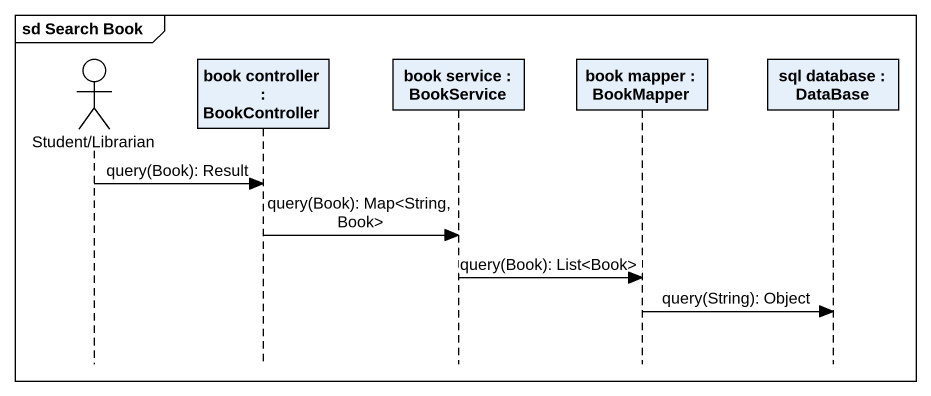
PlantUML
@startuml
mainframe sd Search Book
hide footbox
actor "Student/Librarian" as Student_Librarian
participant "book controller : BookController" as book_controller
participant "book service : BookService" as book_service
participant "book mapper : BookMapper" as book_mapper
participant "sql database : DataBase" as sql_database

Student_Librarian -> book_controller : query(Book): Result
book_controller -> book_service : query(Book): Map<String, Book>
book_service -> book_mapper : query(Book): List<Book>
book_mapper -> sql_database : query(String): Object
@enduml
